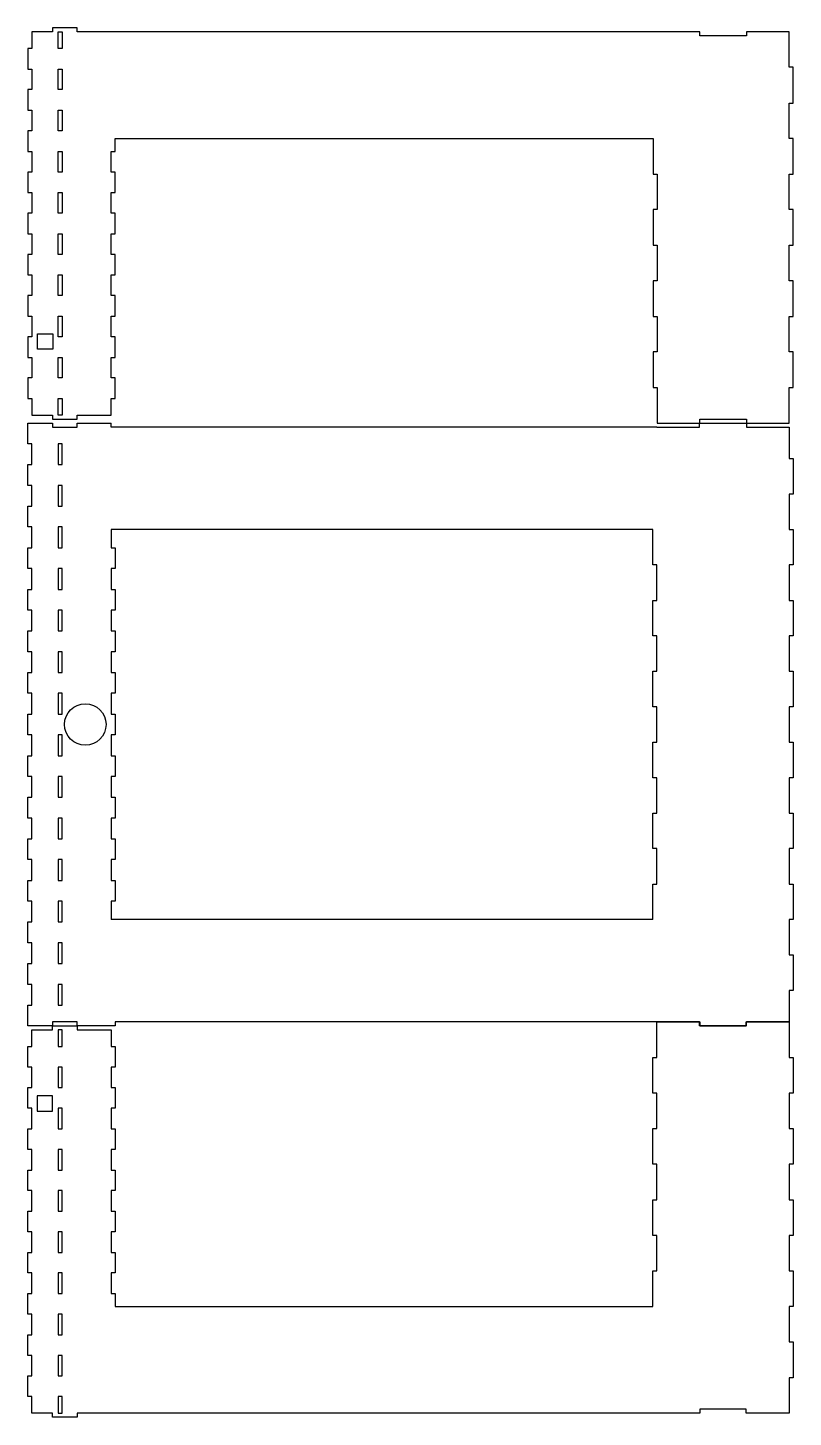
# Model space of a CAD drawing. Header units: millimetres. Extents: x -473 to 106, y -296 to 755.
import ezdxf

# ---------------------------------------------------------------- set-up
doc = ezdxf.new("R2010")
doc.units = ezdxf.units.MM
doc.header["$LTSCALE"] = 25.4
doc.layers.add('NEWLAYER', color=7, linetype='Continuous')

msp = doc.modelspace()

# ---------------------------------------------------------------- linework, layer by layer
for p, q in [((-410, 453), (-410, 456)), ((3, 453), (-410, 453)), ((0, 375.6), (-410, 375.6)), ((0, 80.4), (-410, 80.4)), ((3, 3), (-407, 3)), ((70.7, 0), (70.7, 3))]:
    msp.add_line(p, q)
for points in [[(-409.9, 474.6), (-406.9, 474.6), (-406.9, 490.2), (-409.9, 490.2), (-409.9, 505.7), (-406.9, 505.7), (-406.9, 521.3), (-409.9, 521.3), (-409.9, 536.9), (-406.9, 536.9), (-406.9, 552.5), (-409.9, 552.5), (-409.9, 568.1), (-406.9, 568.1), (-406.9, 583.6), (-409.9, 583.6), (-409.9, 599.2), (-406.9, 599.2), (-406.9, 614.8), (-409.9, 614.8), (-409.9, 630.4), (-406.9, 630.4), (-406.9, 645.9), (-409.9, 645.9), (-409.9, 661.5), (-406.9, 661.5), (-406.9, 671.3), (0.1, 671.3), (0.1, 644.3), (3.1, 644.3), (3.1, 617.5), (0.1, 617.5), (0.1, 590.5), (3.1, 590.5), (3.1, 563.7), (0.1, 563.7), (0.1, 536.7), (3.1, 536.7), (3.1, 509.9), (0.1, 509.9), (0.1, 482.9), (3.1, 482.9), (3.1, 456), (35.5, 456), (35.5, 459), (70.7, 459), (70.7, 456), (103.1, 456), (103.1, 482.9), (106.1, 482.9), (106.1, 509.9), (103.1, 509.9), (103.1, 536.7), (106.1, 536.7), (106.1, 563.7), (103.1, 563.7), (103.1, 590.5), (106.1, 590.5), (106.1, 617.5), (103.1, 617.5), (103.1, 644.3), (106.1, 644.3), (106.1, 671.3), (103.1, 671.3), (103.1, 698.1), (106.1, 698.1), (106.1, 725.1), (103.1, 725.1), (103.1, 752), (70.7, 752), (70.7, 749), (35.5, 749), (35.5, 752), (3.1, 752), (-406.9, 752), (-409.9, 752), (-435.6, 752), (-435.6, 755), (-454.2, 755), (-454.2, 752), (-469.9, 752), (-469.9, 739.4), (-472.9, 739.4), (-472.9, 723.8), (-469.9, 723.8), (-469.9, 708.3), (-472.9, 708.3), (-472.9, 692.7), (-469.9, 692.7), (-469.9, 677.1), (-472.9, 677.1), (-472.9, 661.5), (-469.9, 661.5), (-469.9, 645.9), (-472.9, 645.9), (-472.9, 630.4), (-469.9, 630.4), (-469.9, 614.8), (-472.9, 614.8), (-472.9, 599.2), (-469.9, 599.2), (-469.9, 583.6), (-472.9, 583.6), (-472.9, 568.1), (-469.9, 568.1), (-469.9, 552.5), (-472.9, 552.5), (-472.9, 536.9), (-469.9, 536.9), (-469.9, 521.3), (-472.9, 521.3), (-472.9, 505.7), (-469.9, 505.7), (-469.9, 490.2), (-472.9, 490.2), (-472.9, 474.6), (-469.9, 474.6), (-469.9, 462), (-454.2, 462), (-454.2, 459), (-435.6, 459), (-435.6, 462), (-409.9, 462)], [(-410, -15.6), (-407, -15.6), (-407, -31.2), (-410, -31.2), (-410, -46.7), (-407, -46.7), (-407, -62.3), (-410, -62.3), (-410, -77.9), (-407, -77.9), (-407, -93.5), (-410, -93.5), (-410, -109.1), (-407, -109.1), (-407, -124.6), (-410, -124.6), (-410, -140.2), (-407, -140.2), (-407, -155.8), (-410, -155.8), (-410, -171.4), (-407, -171.4), (-407, -186.9), (-410, -186.9), (-410, -202.5), (-407, -202.5), (-407, -212.3), (0, -212.3), (0, -185.3), (3, -185.3), (3, -158.5), (0, -158.5), (0, -131.5), (3, -131.5), (3, -104.7), (0, -104.7), (0, -77.7), (3, -77.7), (3, -50.9), (0, -50.9), (0, -23.9), (3, -23.9), (3, 3), (35.4, 3), (35.4, 0), (70.6, 0), (70.6, 3), (103, 3), (103, -23.9), (106, -23.9), (106, -50.9), (103, -50.9), (103, -77.7), (106, -77.7), (106, -104.7), (103, -104.7), (103, -131.5), (106, -131.5), (106, -158.5), (103, -158.5), (103, -185.3), (106, -185.3), (106, -212.3), (103, -212.3), (103, -239.1), (106, -239.1), (106, -266.1), (103, -266.1), (103, -293), (70.6, -293), (70.6, -290), (35.4, -290), (35.4, -293), (3, -293), (-407, -293), (-410, -293), (-435.7, -293), (-435.7, -296), (-454.3, -296), (-454.3, -293), (-470, -293), (-470, -280.4), (-473, -280.4), (-473, -264.8), (-470, -264.8), (-470, -249.3), (-473, -249.3), (-473, -233.7), (-470, -233.7), (-470, -218.1), (-473, -218.1), (-473, -202.5), (-470, -202.5), (-470, -186.9), (-473, -186.9), (-473, -171.4), (-470, -171.4), (-470, -155.8), (-473, -155.8), (-473, -140.2), (-470, -140.2), (-470, -124.6), (-473, -124.6), (-473, -109.1), (-470, -109.1), (-470, -93.5), (-473, -93.5), (-473, -77.9), (-470, -77.9), (-470, -62.3), (-473, -62.3), (-473, -46.7), (-470, -46.7), (-470, -31.2), (-473, -31.2), (-473, -15.6), (-470, -15.6), (-470, -3), (-454.3, -3), (-454.3, 0), (-435.7, 0), (-435.7, -3), (-410, -3)]]:
    msp.add_lwpolyline(points, close=True)
at = {"linetype": 'Continuous'}
for points in [[(-454.1, 523.6), (-454.1, 512), (-465.7, 512), (-465.7, 523.6)], [(-454.2, -64.5), (-454.2, -53), (-465.8, -53), (-465.8, -64.5)]]:
    msp.add_lwpolyline(points, close=True, dxfattribs=at)
msp.add_circle((-429.5, 228), 15.7, dxfattribs=at)
at = {"layer": 'NEWLAYER', "color": 7}
for p, q in [((-473, 440.3), (-473, 456)), ((-473, 456), (-454.3, 456)), ((-454.3, 456), (-454.3, 453)), ((-454.3, 453), (-435.7, 453)), ((-435.7, 453), (-435.7, 456)), ((-435.7, 456), (-410, 456)), ((3, 453), (35.3, 453)), ((35.3, 453), (35.3, 456)), ((35.3, 456), (70.7, 456)), ((70.7, 456), (70.7, 453)), ((70.7, 453), (103, 453)), ((103, 453), (103, 429.2)), ((-470, 440.3), (-473, 440.3)), ((-470, 424.6), (-470, 440.3)), ((-450, 440.3), (-450, 424.6)), ((-447, 440.3), (-450, 440.3)), ((-447, 424.6), (-447, 440.3)), ((-473, 408.8), (-473, 424.6)), ((-473, 424.6), (-470, 424.6)), ((-450, 424.6), (-447, 424.6)), ((103, 429.2), (106, 429.2)), ((106, 429.2), (106, 402.3)), ((-470, 408.8), (-473, 408.8)), ((-470, 393.1), (-470, 408.8)), ((-450, 408.8), (-450, 393.1)), ((-447, 408.8), (-450, 408.8)), ((-447, 393.1), (-447, 408.8)), ((106, 402.3), (103, 402.3)), ((103, 402.3), (103, 375.6)), ((-473, 377.4), (-473, 393.1)), ((-473, 393.1), (-470, 393.1)), ((-450, 393.1), (-447, 393.1)), ((-470, 377.4), (-473, 377.4)), ((-470, 361.7), (-470, 377.4)), ((-450, 377.4), (-450, 361.7)), ((-447, 377.4), (-450, 377.4)), ((-447, 361.7), (-447, 377.4)), ((-410, 375.6), (-410, 361.7)), ((0, 348.7), (0, 375.6)), ((103, 375.6), (106, 375.6)), ((106, 375.6), (106, 348.7)), ((-473, 345.9), (-473, 361.7)), ((-473, 361.7), (-470, 361.7)), ((-450, 361.7), (-447, 361.7)), ((-410, 361.7), (-407, 361.7)), ((-407, 361.7), (-407, 345.9)), ((3, 348.7), (0, 348.7)), ((3, 321.9), (3, 348.7)), ((106, 348.7), (103, 348.7)), ((103, 348.7), (103, 321.9)), ((-470, 345.9), (-473, 345.9)), ((-470, 330.2), (-470, 345.9)), ((-450, 345.9), (-450, 330.2)), ((-447, 345.9), (-450, 345.9)), ((-447, 330.2), (-447, 345.9)), ((-407, 345.9), (-410, 345.9)), ((-410, 345.9), (-410, 330.2)), ((-473, 314.5), (-473, 330.2)), ((-473, 330.2), (-470, 330.2)), ((-450, 330.2), (-447, 330.2)), ((-410, 330.2), (-407, 330.2)), ((-407, 330.2), (-407, 314.5)), ((0, 295), (0, 321.9)), ((0, 321.9), (3, 321.9)), ((103, 321.9), (106, 321.9)), ((106, 321.9), (106, 295)), ((-470, 314.5), (-473, 314.5)), ((-470, 298.8), (-470, 314.5)), ((-450, 314.5), (-450, 298.8)), ((-447, 314.5), (-450, 314.5)), ((-447, 298.8), (-447, 314.5)), ((-407, 314.5), (-410, 314.5)), ((-410, 314.5), (-410, 298.8)), ((-473, 283), (-473, 298.8)), ((-473, 298.8), (-470, 298.8)), ((-450, 298.8), (-447, 298.8)), ((-410, 298.8), (-407, 298.8)), ((-407, 298.8), (-407, 283)), ((3, 295), (0, 295)), ((3, 268.3), (3, 295)), ((106, 295), (103, 295)), ((103, 295), (103, 268.3)), ((-470, 283), (-473, 283)), ((-470, 267.3), (-470, 283)), ((-450, 283), (-450, 267.3)), ((-447, 283), (-450, 283)), ((-447, 267.3), (-447, 283)), ((-407, 283), (-410, 283)), ((-410, 283), (-410, 267.3)), ((-473, 251.6), (-473, 267.3)), ((-473, 267.3), (-470, 267.3)), ((-450, 267.3), (-447, 267.3)), ((-410, 267.3), (-407, 267.3)), ((-407, 267.3), (-407, 251.6)), ((0, 241.4), (0, 268.3)), ((0, 268.3), (3, 268.3)), ((103, 268.3), (106, 268.3)), ((106, 268.3), (106, 241.4)), ((-470, 251.6), (-473, 251.6)), ((-470, 235.9), (-470, 251.6)), ((-450, 251.6), (-450, 235.9)), ((-447, 251.6), (-450, 251.6)), ((-447, 235.9), (-447, 251.6)), ((-407, 251.6), (-410, 251.6)), ((-410, 251.6), (-410, 235.9)), ((-473, 220.1), (-473, 235.9)), ((-473, 235.9), (-470, 235.9)), ((-450, 235.9), (-447, 235.9)), ((-410, 235.9), (-407, 235.9)), ((-407, 235.9), (-407, 220.1)), ((3, 241.4), (0, 241.4)), ((3, 214.6), (3, 241.4)), ((106, 241.4), (103, 241.4)), ((103, 241.4), (103, 214.6)), ((-470, 220.1), (-473, 220.1)), ((-470, 204.4), (-470, 220.1)), ((-450, 220.1), (-450, 204.4)), ((-447, 220.1), (-450, 220.1)), ((-447, 204.4), (-447, 220.1)), ((-407, 220.1), (-410, 220.1)), ((-410, 220.1), (-410, 204.4)), ((0, 187.7), (0, 214.6)), ((0, 214.6), (3, 214.6)), ((103, 214.6), (106, 214.6)), ((106, 214.6), (106, 187.7)), ((-473, 188.7), (-473, 204.4)), ((-473, 204.4), (-470, 204.4)), ((-450, 204.4), (-447, 204.4)), ((-410, 204.4), (-407, 204.4)), ((-407, 204.4), (-407, 188.7)), ((-470, 188.7), (-473, 188.7)), ((-470, 173), (-470, 188.7)), ((-450, 188.7), (-450, 173)), ((-447, 188.7), (-450, 188.7)), ((-447, 173), (-447, 188.7)), ((-407, 188.7), (-410, 188.7)), ((-410, 188.7), (-410, 173)), ((3, 187.7), (0, 187.7)), ((3, 161), (3, 187.7)), ((106, 187.7), (103, 187.7)), ((103, 187.7), (103, 161)), ((-473, 157.2), (-473, 173)), ((-473, 173), (-470, 173)), ((-450, 173), (-447, 173)), ((-410, 173), (-407, 173)), ((-407, 173), (-407, 157.2)), ((0, 134.1), (0, 161)), ((0, 161), (3, 161)), ((103, 161), (106, 161)), ((106, 161), (106, 134.1)), ((-470, 157.2), (-473, 157.2)), ((-470, 141.5), (-470, 157.2)), ((-450, 157.2), (-450, 141.5)), ((-447, 157.2), (-450, 157.2)), ((-447, 141.5), (-447, 157.2)), ((-407, 157.2), (-410, 157.2)), ((-410, 157.2), (-410, 141.5)), ((-473, 125.8), (-473, 141.5)), ((-473, 141.5), (-470, 141.5)), ((-450, 141.5), (-447, 141.5)), ((-410, 141.5), (-407, 141.5)), ((-407, 141.5), (-407, 125.8)), ((3, 134.1), (0, 134.1)), ((3, 107.3), (3, 134.1)), ((106, 134.1), (103, 134.1)), ((103, 134.1), (103, 107.3)), ((-470, 125.8), (-473, 125.8)), ((-470, 110.1), (-470, 125.8)), ((-450, 125.8), (-450, 110.1)), ((-447, 125.8), (-450, 125.8)), ((-447, 110.1), (-447, 125.8)), ((-407, 125.8), (-410, 125.8)), ((-410, 125.8), (-410, 110.1)), ((-473, 94.3), (-473, 110.1)), ((-473, 110.1), (-470, 110.1)), ((-450, 110.1), (-447, 110.1)), ((-410, 110.1), (-407, 110.1)), ((-407, 110.1), (-407, 94.3)), ((0, 80.4), (0, 107.3)), ((0, 107.3), (3, 107.3)), ((103, 107.3), (106, 107.3)), ((106, 107.3), (106, 80.4)), ((-470, 94.3), (-473, 94.3)), ((-470, 78.6), (-470, 94.3)), ((-450, 94.3), (-450, 78.6)), ((-447, 94.3), (-450, 94.3)), ((-447, 78.6), (-447, 94.3)), ((-407, 94.3), (-410, 94.3)), ((-410, 94.3), (-410, 80.4)), ((-473, 62.9), (-473, 78.6)), ((-473, 78.6), (-470, 78.6)), ((-450, 78.6), (-447, 78.6)), ((106, 80.4), (103, 80.4)), ((103, 80.4), (103, 53.7)), ((-470, 62.9), (-473, 62.9)), ((-470, 47.2), (-470, 62.9)), ((-450, 62.9), (-450, 47.2)), ((-447, 62.9), (-450, 62.9)), ((-447, 47.2), (-447, 62.9)), ((103, 53.7), (106, 53.7)), ((106, 53.7), (106, 26.8)), ((-473, 31.4), (-473, 47.2)), ((-473, 47.2), (-470, 47.2)), ((-450, 47.2), (-447, 47.2)), ((-470, 31.4), (-473, 31.4)), ((-470, 15.7), (-470, 31.4)), ((-450, 31.4), (-450, 15.7)), ((-447, 31.4), (-450, 31.4)), ((-447, 15.7), (-447, 31.4)), ((106, 26.8), (103, 26.8)), ((103, 26.8), (103, 3)), ((-473, 0), (-473, 15.7)), ((-473, 15.7), (-470, 15.7)), ((-450, 15.7), (-447, 15.7)), ((-454.3, 0), (-473, 0)), ((-435.7, 3), (-454.3, 3)), ((-454.3, 3), (-454.3, 0)), ((-435.7, 0), (-435.7, 3)), ((-407, 0), (-435.7, 0)), ((-407, 3), (-407, 0)), ((35.3, 3), (3, 3)), ((35.3, 0), (35.3, 3)), ((70.7, 0), (35.3, 0)), ((103, 3), (70.7, 3))]:
    msp.add_line(p, q, dxfattribs=at)
for points in [[(-449.9, 752), (-446.9, 752), (-446.9, 739.4), (-449.9, 739.4)], [(-449.9, 723.8), (-446.9, 723.8), (-446.9, 708.3), (-449.9, 708.3)], [(-449.9, 692.7), (-446.9, 692.7), (-446.9, 677.1), (-449.9, 677.1)], [(-449.9, 661.5), (-446.9, 661.5), (-446.9, 645.9), (-449.9, 645.9)], [(-449.9, 630.4), (-446.9, 630.4), (-446.9, 614.8), (-449.9, 614.8)], [(-449.9, 599.2), (-446.9, 599.2), (-446.9, 583.6), (-449.9, 583.6)], [(-449.9, 568.1), (-446.9, 568.1), (-446.9, 552.5), (-449.9, 552.5)], [(-449.9, 536.9), (-446.9, 536.9), (-446.9, 521.3), (-449.9, 521.3)], [(-449.9, 505.7), (-446.9, 505.7), (-446.9, 490.2), (-449.9, 490.2)], [(-449.9, 474.6), (-446.9, 474.6), (-446.9, 462), (-449.9, 462)], [(-450, -15.6), (-447, -15.6), (-447, -3), (-450, -3)], [(-450, -46.7), (-447, -46.7), (-447, -31.2), (-450, -31.2)], [(-450, -77.9), (-447, -77.9), (-447, -62.3), (-450, -62.3)], [(-450, -109.1), (-447, -109.1), (-447, -93.5), (-450, -93.5)], [(-450, -140.2), (-447, -140.2), (-447, -124.6), (-450, -124.6)], [(-450, -171.4), (-447, -171.4), (-447, -155.8), (-450, -155.8)], [(-450, -202.5), (-447, -202.5), (-447, -186.9), (-450, -186.9)], [(-450, -233.7), (-447, -233.7), (-447, -218.1), (-450, -218.1)], [(-450, -264.8), (-447, -264.8), (-447, -249.3), (-450, -249.3)], [(-450, -293), (-447, -293), (-447, -280.4), (-450, -280.4)]]:
    msp.add_lwpolyline(points, close=True, dxfattribs=at)

doc.saveas('drawing.dxf')
